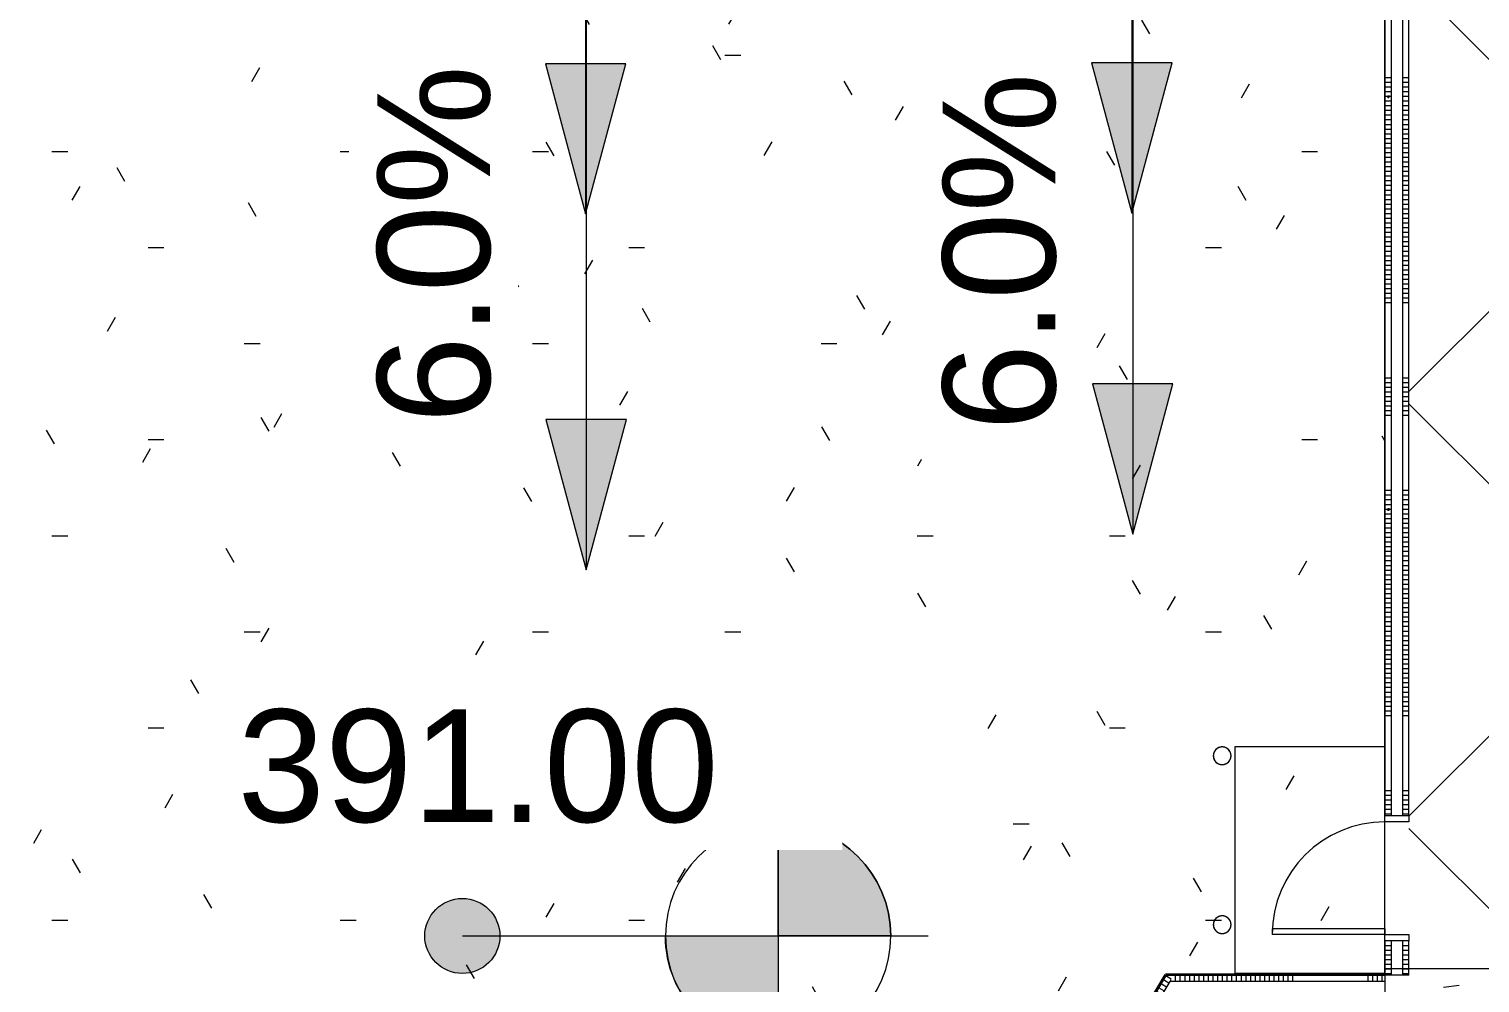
# Model space of a CAD drawing. Header units: inches. Extents: x 3268 to 7018, y 976 to 6708.
# Drawn here: x 4109.3 to 4572.9, y 2867.6 to 3172.6 of the extents above; entities that cross this region are included whole.
import ezdxf

# ---------------------------------------------------------------- set-up
doc = ezdxf.new("R2010")
doc.units = ezdxf.units.IN
doc.header["$MEASUREMENT"] = 0
for name, color, linetype, lineweight in [('A-DETL', 90, 'Continuous', 9), ('A-DETL-GENF', 92, 'Continuous', 9), ('A-DOOR', 31, 'Continuous', 9), ('A-DOOR-FRAM', 31, 'Continuous', 9), ('A-FLOR', 192, 'Continuous', 9), ('A-GENM', 13, 'Continuous', 9), ('A-WALL', 113, 'Continuous', 9), ('A-WALL-PATT', 111, 'Continuous', 15), ('G-ANNO-DIMS', 111, 'Continuous', 9), ('I-WALL', 2, 'Continuous', 9), ('S-COLS', 52, 'Continuous', 9)]:
    doc.layers.add(name, color=color, linetype=linetype, lineweight=lineweight)
doc.styles.add('Arial', font='arial.ttf', dxfattribs={"height": 36})
pattern_1 = [(270, (6104.281999999995, 3018.283000000009), (1561.859, -131.9999999999978), [0.50688, -131.493]), (270, (6104.435999999995, 3018.283000000009), (1561.859, -131.9999999999978), [0.50688, -131.493]), (270, (6104.320999999995, 3018.245000000009), (1561.859, -131.9999999999978), [0.50688, -131.493]), (270, (6104.396999999995, 3018.245000000009), (1561.859, -131.9999999999978), [0.50688, -131.493]), (270, (6104.281999999995, 3018.129000000009), (1561.859, -131.9999999999978), [0.50688, -131.493]), (270, (6104.435999999995, 3018.129000000009), (1561.859, -131.9999999999978), [0.50688, -131.493]), (270, (6104.358999999996, 3018.053000000009), (1561.859, -131.9999999999978), [0.50688, -131.493]), (7.63333123551244e-14, (4542.499999999995, 3024.149000000007), (1561.859, 132.0000000000021), [1561.86, 0]), (7.63333123551244e-14, (4542.499999999995, 3022.649000000007), (1561.859, 132.0000000000021), [1561.86, 0]), (7.63333123551244e-14, (4542.499999999995, 3021.149000000007), (1561.859, 132.0000000000021), [1561.86, 0]), (7.63333123551244e-14, (4542.499999999995, 3019.649000000007), (1561.859, 132.0000000000021), [1561.86, 0]), (7.63333123551244e-14, (6104.281999999995, 3018.283000000009), (1561.859, 132.0000000000021), [0.50688, -1561.354]), (7.63333123551244e-14, (6104.320999999995, 3018.245000000009), (1561.859, 132.0000000000021), [0.50688, -1561.354]), (7.63333123551244e-14, (6104.281999999995, 3018.168000000009), (1561.859, 132.0000000000021), [0.50688, -1561.354]), (7.63333123551244e-14, (4542.499999999995, 3018.149000000007), (1561.859, 132.0000000000021), [1561.86, 0]), (7.63333123551244e-14, (6104.281999999995, 3018.129000000009), (1561.859, 132.0000000000021), [0.50688, -1561.354]), (7.63333123551244e-14, (6104.281999999995, 3018.014000000009), (1561.859, 132.0000000000021), [0.50688, -1561.354]), (7.63333123551244e-14, (4542.499999999995, 3016.649000000007), (1561.859, 132.0000000000021), [1561.86, 0]), (7.63333123551244e-14, (4542.499999999995, 3015.149000000007), (1561.859, 132.0000000000021), [1561.86, 0]), (7.63333123551244e-14, (4542.499999999995, 3013.649000000007), (1561.859, 132.0000000000021), [1561.86, 0]), (7.63333123551244e-14, (4542.499999999995, 3012.149000000007), (1561.859, 132.0000000000021), [1561.86, 0]), (7.63333123551244e-14, (4542.499999999995, 3010.649000000007), (1561.859, 132.0000000000021), [1561.86, 0]), (7.63333123551244e-14, (4542.499999999995, 3009.149000000007), (1561.859, 132.0000000000021), [1561.86, 0]), (7.63333123551244e-14, (4542.499999999995, 3007.649000000007), (1561.859, 132.0000000000021), [1561.86, 0]), (7.63333123551244e-14, (4542.499999999995, 3006.149000000007), (1561.859, 132.0000000000021), [1561.86, 0]), (7.63333123551244e-14, (4542.499999999995, 3004.649000000007), (1561.859, 132.0000000000021), [1561.86, 0]), (7.63333123551244e-14, (4542.499999999995, 3003.149000000007), (1561.859, 132.0000000000021), [1561.86, 0]), (7.63333123551244e-14, (4542.499999999995, 3001.649000000007), (1561.859, 132.0000000000021), [1561.86, 0]), (7.63333123551244e-14, (4542.499999999995, 3000.149000000007), (1561.859, 132.0000000000021), [1561.86, 0]), (7.63333123551244e-14, (4542.499999999995, 2998.649000000007), (1561.859, 132.0000000000021), [1561.86, 0]), (7.63333123551244e-14, (4542.499999999995, 2997.149000000007), (1561.859, 132.0000000000021), [1561.86, 0]), (7.63333123551244e-14, (4542.499999999995, 2995.649000000007), (1561.859, 132.0000000000021), [1561.86, 0]), (7.63333123551244e-14, (4542.499999999995, 2994.149000000007), (1561.859, 132.0000000000021), [1561.86, 0]), (7.63333123551244e-14, (4542.499999999995, 2992.649000000007), (1561.859, 132.0000000000021), [1561.86, 0]), (7.63333123551244e-14, (4542.499999999995, 2991.149000000007), (1561.859, 132.0000000000021), [1561.86, 0]), (7.63333123551244e-14, (4542.499999999995, 2989.649000000007), (1561.859, 132.0000000000021), [1561.86, 0]), (7.63333123551244e-14, (4542.499999999995, 2988.149000000007), (1561.859, 132.0000000000021), [1561.86, 0]), (7.63333123551244e-14, (4542.499999999995, 2986.649000000007), (1561.859, 132.0000000000021), [1561.86, 0]), (7.63333123551244e-14, (4542.499999999995, 2985.148000000007), (1561.859, 132.0000000000021), [1561.86, 0]), (7.63333123551244e-14, (4542.499999999995, 2983.648000000007), (1561.859, 132.0000000000021), [1561.86, 0]), (7.63333123551244e-14, (4542.499999999995, 2982.149000000007), (1561.859, 132.0000000000021), [1561.86, 0]), (7.63333123551244e-14, (4542.499999999995, 2980.649000000007), (1561.859, 132.0000000000021), [1561.86, 0]), (7.63333123551244e-14, (4542.499999999995, 2979.148000000007), (1561.859, 132.0000000000021), [1561.86, 0]), (7.63333123551244e-14, (4542.499999999995, 2977.648000000007), (1561.859, 132.0000000000021), [1561.86, 0]), (7.63333123551244e-14, (4542.499999999995, 2976.149000000007), (1561.859, 132.0000000000021), [1561.86, 0]), (7.63333123551244e-14, (4542.499999999995, 2974.649000000007), (1561.859, 132.0000000000021), [1561.86, 0]), (7.63333123551244e-14, (4542.499999999995, 2973.148000000007), (1561.859, 132.0000000000021), [1561.86, 0]), (7.63333123551244e-14, (4542.499999999995, 2971.648000000007), (1561.859, 132.0000000000021), [1561.86, 0]), (7.63333123551244e-14, (4542.499999999995, 2970.149000000007), (1561.859, 132.0000000000021), [1561.86, 0]), (7.63333123551244e-14, (4542.499999999995, 2968.649000000007), (1561.859, 132.0000000000021), [1561.86, 0]), (7.63333123551244e-14, (4542.499999999995, 2967.148000000007), (1561.859, 132.0000000000021), [1561.86, 0]), (7.63333123551244e-14, (4542.499999999995, 2965.648000000007), (1561.859, 132.0000000000021), [1561.86, 0]), (7.63333123551244e-14, (4542.499999999995, 2964.149000000007), (1561.859, 132.0000000000021), [1561.86, 0]), (7.63333123551244e-14, (4542.499999999995, 2962.649000000007), (1561.859, 132.0000000000021), [1561.86, 0]), (7.63333123551244e-14, (4542.499999999995, 2961.148000000007), (1561.859, 132.0000000000021), [1561.86, 0]), (7.63333123551244e-14, (4542.499999999995, 2959.648000000007), (1561.859, 132.0000000000021), [1561.86, 0]), (7.63333123551244e-14, (4542.499999999995, 2958.149000000007), (1561.859, 132.0000000000021), [1561.86, 0]), (7.63333123551244e-14, (4542.499999999995, 2956.649000000007), (1561.859, 132.0000000000021), [1561.86, 0]), (7.63333123551244e-14, (4542.499999999995, 2955.148000000007), (1561.859, 132.0000000000021), [1561.86, 0]), (7.63333123551244e-14, (4542.499999999995, 2953.648000000007), (1561.859, 132.0000000000021), [1561.86, 0]), (7.63333123551244e-14, (4542.499999999995, 2952.149000000007), (1561.859, 132.0000000000021), [1561.86, 0]), (7.63333123551244e-14, (4542.499999999995, 2928.149000000007), (1561.859, 132.0000000000021), [1561.86, 0]), (7.63333123551244e-14, (4542.499999999995, 2926.649000000007), (1561.859, 132.0000000000021), [1561.86, 0]), (7.63333123551244e-14, (4542.499999999995, 2925.148000000007), (1561.859, 132.0000000000021), [1561.86, 0]), (7.63333123551244e-14, (4542.499999999995, 2923.648000000007), (1561.859, 132.0000000000021), [1561.86, 0]), (7.63333123551244e-14, (4542.499999999995, 2922.149000000007), (1561.859, 132.0000000000021), [1561.86, 0]), (7.63333123551244e-14, (4542.499999999995, 2920.649000000007), (1561.859, 132.0000000000021), [1561.86, 0]), (7.63333123551244e-14, (4542.499999999995, 2919.148000000007), (1561.859, 132.0000000000021), [1561.86, 0]), (7.63333123551244e-14, (4542.499999999995, 2917.648000000007), (1561.859, 132.0000000000021), [1561.86, 0]), (7.63333123551244e-14, (4542.499999999995, 2916.149000000007), (1561.859, 132.0000000000021), [1561.86, 0]), (7.63333123551244e-14, (4542.499999999995, 2892.149000000007), (1561.859, 132.0000000000021), [1561.86, 0])]

# ---------------------------------------------------------------- blocks, each defined once
blk = doc.blocks.new('WSP_5 Points - Structure_2022_rvt-1-Overall Retail Plan Opt 2')
at = {"layer": 'S-COLS'}
h = blk.add_hatch(dxfattribs=at)
h.set_pattern_fill('FP_8', color=256, style=0, pattern_type=2)
h.set_pattern_definition([(49.99999999999999, (0, 0), (110.1714446362807, -9.63891797635685), [11.52, -126.72]), (355, (0, 0), (-21.31237393622492, 115.5371495156537), [9.216000000000001, -101.376]), (100.451, (9.181000000000001, -0.80323), (88.85991867697865, 105.897504039145), [9.79, -107.695]), (46.184, (0, 30.72), (163.9281911283317, -25.42496604507386), [17.28, -190.08]), (96.636, (13.661, 28.601), (143.5628771593347, 149.6257499721681), [14.686, -161.543]), (351.184, (0, 30.72), (143.5647285924248, 149.6237232332607), [13.824, -152.064]), (21, (15.36, 23.04), (91.68507647920484, -61.84256385372748), [11.52, -126.72]), (326, (15.36, 23.04), (37.37329933048201, 111.3835117876708), [9.216000000000001, -101.376]), (71.45100000000001, (23, 17.886), (129.0587647679424, 49.5399005406036), [9.79, -107.695]), (37.50000000000001, (0, 0), (1.867604689172044, 51.13223029288849), [5.069, -95.07799999999999, 5.069, -97.84299999999999, -101.76]), (37.50000000000001, (0, 0), (1.867604689172044, 51.13223029288849), [-203.059, 5.069, -96.691]), (7.499999999999999, (0, 0), (40.40721900969589, 60.58148342441334), [5.069, -53.606, 5.069, -92.774, -38.784]), (7.499999999999999, (0, 0), (40.40721900969589, 60.58148342441334), [-156.518, 5.069, -33.715]), (327.5, (-34.253, 0), (81.99472561414032, -3.464267954682455), [5.069, -33.331, 5.069, -114.739, -158.976]), (327.5, (-34.253, 0), (81.99472561414032, -3.464267954682455), [-158.208, 5.069, -153.907]), (317.5, (-49.613, 0), (89.57702895818312, 15.37635275430508), [5.069, -44.85100000000001, 5.069, -74.49600000000001, -112.896]), (317.5, (-49.613, 0), (89.57702895818312, 15.37635275430508), [-129.485, 5.069, -107.827])])
h.paths.add_polyline_path([(4602.500343047516, 2854.148582565585), (4602.500343047516, 2872.148582565585), (4542.500343047515, 2872.148582565585), (4542.500343047515, 2854.148582565587)])
at = {"layer": 'S-COLS', "color": 250, "lineweight": 13}
for p, q in [((4550.125343047528, 2872.148582565584), (4542.500343047513, 2872.148582565584)), ((4542.500343047513, 2872.148582565584), (4542.500343047513, 2870.148582565576)), ((4542.500343047513, 2870.148582565576), (4542.500343047513, 2862.523582565576)), ((4602.500343047513, 2872.148582565584), (4550.125343047528, 2872.148582565584))]:
    blk.add_line(p, q, dxfattribs=at)
blk = doc.blocks.new('Single_Flush_HM Door_HM Frame - 36_ x 96_-10747537-Overall Retail Plan Opt 2')
at = {"layer": 'A-DOOR'}
for p, q in [((16.24999999999989, -3.81250000000039), (17.99999999999989, -3.81250000000039)), ((16.24999999999989, -3.81250000000039), (16.24999999999989, -39.81250000000038)), ((17.99999999999989, -3.81250000000039), (17.99999999999989, -39.81250000000038)), ((16.24999999999989, -39.81250000000038), (17.99999999999989, -39.81250000000038))]:
    blk.add_line(p, q, dxfattribs=at)
blk.add_arc((18.00000000000012, -3.812500000000274), 36.00000000000003, 180.0000000000001, 269.9999999999993, dxfattribs=at)
at = {"layer": 'A-DOOR-FRAM'}
for p, q in [((-20.00000000000004, 3.812499999999598), (-17.99999999999973, 3.812499999999604)), ((-20.00000000000001, -3.812500000000397), (-20.00000000000004, 3.812499999999598)), ((-17.99999999999973, 3.812499999999604), (-17.99999999999971, -3.81250000000039)), ((18.00000000000007, 3.812499999999721), (19.99999999999985, 3.812499999999727)), ((18.00000000000009, -3.812500000000274), (18.00000000000007, 3.812499999999721)), ((19.99999999999985, 3.812499999999727), (19.99999999999988, -3.812500000000268)), ((-17.99999999999971, -3.81250000000039), (-20.00000000000001, -3.812500000000397)), ((19.99999999999988, -3.812500000000268), (18.00000000000009, -3.812500000000274))]:
    blk.add_line(p, q, dxfattribs=at)
blk = doc.blocks.new('Bollard_1648 - Bollard_1648-4589585-Overall Retail Plan Opt 2')
at = {"layer": 'A-GENM', "flags": 128}
for points in [[(3.751665644813328e-12, 2.828427124748031), (-0.1131069175103221, 2.826164684730429), (-0.226032888084319, 2.819380984100462), (-0.3385972542556601, 2.808086875332719), (-0.4506199370501917, 2.792300426590827), (-0.561921724072249, 2.772046892824619), (-0.6723245562062629, 2.747358675368786), (-0.781651812471864, 2.718275270104413), (-0.8897285925812638, 2.684843204275466), (-0.9963819967408653, 2.64711596205575), (-1.101441402255773, 2.605153898984326), (-1.204738736488707, 2.559024145411967), (-1.306108745740857, 2.508800499102562), (-1.405389259621188, 2.454563307177068), (-1.502421450486736, 2.396399337571892), (-1.597050087530647, 2.334401640231362), (-1.689123785120273, 2.268669398245037), (-1.778495244981172, 2.199307769178858), (-1.865021491842299, 2.126427716842954), (-1.948564102166529, 2.05014583377374), (-2.028989425598524, 1.970584154711332), (-2.106168798777616, 1.88786996137037), (-2.179978751170892, 1.802135578815296), (-2.250301202599416, 1.713518163769549), (-2.317023652142438, 1.622159485192242), (-2.380039358114004, 1.52820569748178), (-2.439247508827179, 1.431807106655014), (-2.494553383871334, 1.333117929892751), (-2.545868505644648, 1.232296048826129), (-2.593110780897973, 1.129502756957436), (-2.636204632069734, 1.02490250162532), (-2.675081118190519, 0.9186626209250334), (-2.709678045175564, 0.8109530760018514), (-2.739940065322343, 0.7019461791514913), (-2.765818765853623, 0.5918163181538602), (-2.787272746369581, 0.4807396772957872), (-2.804267685078002, 0.3688939555056549), (-2.816776393701616, 0.2564580820808259), (-2.824778860976266, 0.1436119304321437), (-2.828262284660127, 0.03053603033117724), (-2.827221092019499, -0.08258872090527801), (-2.821656948739359, -0.195581347805728), (-2.811578756263088, -0.3082610862722958), (-2.797002637548075, -0.4204476727584278), (-2.777951911274726, -0.5319616326601134), (-2.754457054542285, -0.6426245674281289), (-2.726555654108096, -0.7522594399742956), (-2.694292346261704, -0.8606908578888123), (-2.657718745412921, -0.9677453540361965), (-2.61689336152142, -1.073251664058489), (-2.571881506492331, -1.177041000365534), (-2.522755189691338, -1.278947322161457), (-2.469593002745682, -1.378807601069411), (-2.412479993814599, -1.47646208194601), (-2.351507531528, -1.571754538452296), (-2.286773158819187, -1.664532522986974), (-2.218380436875691, -1.754647610566508), (-2.146438779461959, -1.841955636274178), (-2.071063277883695, -1.926316925893388), (-1.992374516864288, -2.007596519356184), (-1.910498381634852, -2.085664386652979), (-1.825565856545836, -2.160395635848772), (-1.737712815520126, -2.231670712887307), (-1.647079804681198, -2.299375592849628), (-1.553811817513747, -2.363401962370971), (-1.45805806290025, -2.423647392917928), (-1.359971726421918, -2.480015504652328), (-1.259709725292737, -2.532416120621974), (-1.15743245732699, -2.580765411019001), (-1.053303544335904, -2.624986027291697), (-0.9474895703657465, -2.665007225887393), (-0.8401598152037194, -2.700764981427255), (-0.7314859835619244, -2.732202089128804), (-0.6216419303885913, -2.759268256326777), (-0.5108033827362987, -2.781920182926569), (-0.3991476586373892, -2.800121630679086), (-0.2868533834313211, -2.813843481148751), (-0.1741002040040484, -2.823063782304416), (-0.06106850138996833, -2.827767783629497), (3.751665644813328e-12, -2.828427124744621)], [(3.751665644813328e-12, -2.828427124744621), (0.1131069175174843, -2.8261646847277), (0.2260328880921633, -2.819380984098415), (0.3385972542628223, -2.808086875329991), (0.450619937057354, -2.792300426587417), (0.5619217240797524, -2.77204689282189), (0.6723245562137662, -2.747358675366058), (0.7816518124793673, -2.718275270101685), (0.8897285925884261, -2.68484320427342), (0.9963819967483686, -2.647115962053021), (1.101441402263276, -2.605153898981598), (1.20473873649621, -2.559024145409239), (1.306108745748361, -2.508800499099834), (1.40538925962835, -2.454563307174339), (1.502421450493898, -2.396399337569164), (1.597050087537809, -2.334401640228634), (1.689123785127776, -2.268669398242309), (1.778495244988676, -2.19930776917613), (1.865021491849461, -2.126427716840225), (1.948564102173691, -2.050145833771011), (2.028989425605686, -1.970584154709286), (2.106168798784779, -1.887869961368324), (2.179978751178055, -1.802135578813249), (2.250301202606579, -1.713518163766821), (2.3170236521496, -1.622159485190195), (2.380039358121166, -1.528205697479052), (2.439247508834682, -1.431807106652286), (2.494553383878496, -1.333117929890022), (2.54586850565181, -1.232296048824082), (2.593110780905135, -1.129502756954707), (2.636204632076896, -1.024902501622591), (2.675081118197681, -0.9186626209223049), (2.709678045182727, -0.8109530759991229), (2.739940065329506, -0.7019461791487628), (2.765818765860785, -0.5918163181518138), (2.787272746376743, -0.4807396772930587), (2.804267685085164, -0.3688939555036085), (2.816776393708778, -0.2564580820780974), (2.824778860983428, -0.1436119304300973), (2.828262284667289, -0.03053603032844876), (2.827221092026661, 0.0825887209080065), (2.821656948746522, 0.1955813478084565), (2.81157875627025, 0.3082610862750243), (2.797002637555237, 0.4204476727611563), (2.77795191128223, 0.5319616326628419), (2.754457054549448, 0.6426245674308574), (2.726555654115259, 0.7522594399763419), (2.694292346268866, 0.8606908578922229), (2.657718745420425, 0.967745354038925), (2.616893361528582, 1.073251664061217), (2.571881506499494, 1.177041000368945), (2.5227551896985, 1.278947322164185), (2.469593002753185, 1.37880760107214), (2.412479993821762, 1.476462081948057), (2.351507531535503, 1.571754538455025), (2.28677315882669, 1.664532522989702), (2.218380436882853, 1.754647610569236), (2.146438779469122, 1.841955636276225), (2.071063277890857, 1.926316925896117), (1.99237451687145, 2.007596519358912), (1.910498381642014, 2.085664386655707), (1.825565856552998, 2.1603956358515), (1.737712815527288, 2.231670712890036), (1.647079804688701, 2.299375592852356), (1.553811817520909, 2.3634019623737), (1.458058062907412, 2.423647392919974), (1.35997172642908, 2.480015504655057), (1.259709725299899, 2.532416120624702), (1.157432457334494, 2.58076541102173), (1.053303544343066, 2.624986027293744), (0.9474895703729088, 2.665007225890121), (0.8401598152112227, 2.700764981429983), (0.7314859835690867, 2.732202089131533), (0.6216419303957536, 2.759268256328823), (0.5108033827434609, 2.781920182929297), (0.3991476586445514, 2.800121630681133), (0.2868533834384834, 2.813843481151479), (0.1741002040112107, 2.823063782306462), (0.0610685013971306, 2.827767783631543), (3.751665644813328e-12, 2.828427124748031)]]:
    blk.add_lwpolyline(points, dxfattribs=at)
at = {"layer": 'A-GENM'}
for start, end in [(89.99999999999977, 269.9999999999992), (269.9999999999996, 89.99999999999977)]:
    blk.add_arc((0, -3.061204176431338e-14), 2.828427124746228, start, end, dxfattribs=at)
blk = doc.blocks.new('Spot Elevations - Spot Elevation - Target Filled-49714-Overall Retail Plan Opt 2')
at = {"layer": 'G-ANNO-DIMS'}
h = blk.add_hatch(color=256, dxfattribs=at)
edge = h.paths.add_edge_path()
edge.add_line((1.249000902703301e-16, 0), (-0.09374999999999985, 0))
edge.add_arc((5.724587470723462e-16, -3.434752482434078e-16), 0.09375000000000037, 90.00000000000063, 180.0000000000002, ccw=False)
edge.add_line((1.249000902703301e-16, 0.09375000000000007), (1.249000902703301e-16, 0))
h = blk.add_hatch(color=256, dxfattribs=at)
edge = h.paths.add_edge_path()
edge.add_line((1.249000902703301e-16, 0), (0.09375000000000029, 0))
edge.add_arc((2.289834988289385e-16, 6.245004513516504e-17), 0.09374999999999996, 269.99999999999955, 359.99999999999966, ccw=False)
edge.add_line((1.249000902703301e-16, -0.09375), (1.249000902703301e-16, 0))
at = {"layer": 'G-ANNO-DIMS', "lineweight": 20}
for p, q in [((-2.706168622523819e-16, 0.1243846875261664), (-2.706168622523819e-16, -0.125)), ((1.249000902703301e-16, 0), (1.249000902703301e-16, 0.09375000000000007)), ((0.1250000000000001, 7.067913962433002e-16), (-0.1249999999999998, 7.067913962433002e-16)), ((-0.09374999999999985, 0), (1.249000902703301e-16, 0)), ((1.249000902703301e-16, 0), (1.249000902703301e-16, -0.09375)), ((0.09375000000000029, 0), (1.249000902703301e-16, 0))]:
    blk.add_line(p, q, dxfattribs=at)
blk.add_circle((1.249000902703301e-16, 0), 0.09375000000000007, dxfattribs=at)
for centre, radius, start, end in [((5.724587470723462e-16, -3.434752482434078e-16), 0.09375000000000037, 90.00000000000026, 179.9999999999999), ((2.289834988289385e-16, 6.245004513516504e-17), 0.09374999999999996, 269.9999999999992, 359.9999999999993)]:
    blk.add_arc(centre, radius, start, end, dxfattribs=at)

msp = doc.modelspace()

# ---------------------------------------------------------------- block references
at = {"lineweight": 5}
msp.add_blockref('WSP_5 Points - Structure_2022_rvt-1-Overall Retail Plan Opt 2', (0, 0), dxfattribs=at)

# ---------------------------------------------------------------- next in the draw order: hatches: boundary and pattern name
at = {"layer": 'A-DETL-GENF'}
h = msp.add_hatch(dxfattribs=at)
h.set_pattern_fill('FP_277', style=0, pattern_type=2)
h.set_pattern_definition([(45, (0, 0), (-67.88225099390857, 67.88225099390857), []), (135, (0, 0), (-67.88225099390857, -67.88225099390856), [])])
h.paths.add_polyline_path([(5114.974376340589, 2870.773582565575), (5187.062843047543, 2870.773582565575), (5187.062843047544, 3115.398582565585), (5151.062843047544, 3115.398582565585), (5151.062843047544, 3184.148582565583), (4602.500343047516, 3184.148582565585), (4602.500343047516, 3178.148582565588), (4550.125343047532, 3178.148582565588), (4550.125343047532, 2872.148582565586), (4602.500343047516, 2872.148582565586), (4602.500343047516, 2870.773582565586), (4937.500343047533, 2870.773582565585), (4937.500343047533, 2876.148582565584), (4963.500343047534, 2876.148582565584), (4963.500343047534, 2870.773582565575), (5094.327376340589, 2870.773582565575)])
h = msp.add_hatch(dxfattribs=at)
h.set_pattern_fill('FP_1', color=254, style=0, pattern_type=2)
h.set_pattern_definition([(0, (0, 0), (122.88, 30.72), [5.069, -87.09100000000001, 5.069, -87.09100000000001, -491.52]), (0, (0, 0), (122.88, 30.72), [-184.32, 5.069, -179.251, 5.069, -87.09100000000001, -215.04]), (0, (0, 0), (122.88, 30.72), [-460.8, 5.069, -56.371, 5.069, -148.531]), (120, (46.08, 15.36), (-88.04430040425792, 91.05720161703184), [5.068999999999999, -87.091, 5.068999999999999, -87.091, -491.5199999999999]), (120, (46.08, 15.36), (-88.04430040425792, 91.05720161703184), [-184.32, 5.068999999999999, -179.2509999999999, 5.068999999999999, -87.091, -215.04]), (120, (46.08, 15.36), (-88.04430040425792, 91.05720161703184), [-460.8, 5.068999999999999, -56.371, 5.068999999999999, -148.531]), (240, (61.44, 76.8), (-34.83569959574201, -121.7772016170318), [5.069, -87.09100000000001, 5.069, -87.09100000000001, -491.52]), (240, (61.44, 76.8), (-34.83569959574201, -121.7772016170318), [-184.32, 5.069, -179.251, 5.069, -87.09100000000001, -215.04]), (240, (61.44, 76.8), (-34.83569959574201, -121.7772016170318), [-460.8, 5.069, -56.371, 5.069, -148.531])])
h.paths.add_polyline_path([(4185.881643555444, 2392.958513023311), (4261.342018585775, 2518.545666916767), (4256.428648294725, 2521.497917631359), (4268.789562092566, 2542.069932848209), (4273.702932383616, 2539.117682133616), (4472.606364134416, 2870.148582565577), (4542.500343047532, 2870.148582565577), (4542.500343047532, 3178.148582565586), (4068.500343047526, 3178.148582565588), (4068.500343047526, 3169.148582565592), (4030.875343047542, 3169.148582565592), (4030.875343047541, 2812.084360590888), (3910.286189704752, 2611.39030688846), (3951.603099255684, 2586.654006478231), (3928.081024621539, 2547.86075250164), (4185.859376340589, 2392.971892515812)])
at = {"layer": 'A-WALL-PATT', "lineweight": 9}
h = msp.add_hatch(dxfattribs=at)
h.set_pattern_fill('FP_192', color=256, angle=-179.9999999999999, style=0, pattern_type=2)
h.set_pattern_definition(pattern_1)
h.paths.add_polyline_path([(4544.50034304753, 2870.148582565573), (4544.50034304753, 2881.148582565585), (4542.500343047532, 2881.148582565585), (4542.500343047532, 2870.148582565576)])
h.paths.add_polyline_path([(4542.500343047532, 2921.148582565585), (4544.50034304753, 2921.148582565585), (4544.50034304753, 3178.148582565588), (4542.500343047533, 3178.148582565588), (4542.500343047532, 2956.578970883641)])
h = msp.add_hatch(dxfattribs=at)
h.set_pattern_fill('FP_192', color=256, angle=-179.9999999999999, style=0, pattern_type=2)
h.set_pattern_definition(pattern_1)
h.paths.add_polyline_path([(4550.125343047531, 2870.148582565576), (4550.125343047531, 2881.148582565585), (4548.125343047533, 2881.148582565585), (4548.125343047533, 2870.148582565576)])
h.paths.add_polyline_path([(4550.125343047531, 2921.148582565585), (4550.125343047532, 3178.148582565588), (4548.125343047533, 3178.148582565588), (4548.125343047531, 2921.148582565585)])
h = msp.add_hatch(dxfattribs=at)
h.set_pattern_fill('FP_9', color=256, angle=-180.0000000000036, style=0, pattern_type=2)
h.set_pattern_definition([(238.9999999999964, (5671.530000000113, 1833.130999999648), (1270.789437219116, -917.5629363337), [0.50688, -131.493]), (238.9999999999964, (5671.662000000113, 1833.051999999648), (1270.789437219116, -917.5629363337), [0.50688, -131.493]), (238.9999999999964, (5671.543000000114, 1833.077999999648), (1270.789437219116, -917.5629363337), [0.50688, -131.493]), (238.9999999999964, (5671.609000000114, 1833.038999999648), (1270.789437219116, -917.5629363337), [0.50688, -131.493]), (238.9999999999964, (5671.451000000114, 1832.998999999648), (1270.789437219116, -917.5629363337), [0.50688, -131.493]), (238.9999999999964, (5671.583000000114, 1832.919999999648), (1270.789437219116, -917.5629363337), [0.50688, -131.493]), (238.9999999999964, (5671.477000000114, 1832.893999999648), (1270.789437219116, -917.5629363337), [0.50688, -131.493]), (328.9999999999965, (4335.843000000164, 2642.53599999973), (1406.759488995385, -691.2707689483511), [1561.86, 0]), (328.9999999999965, (4335.070000000163, 2641.249999999731), (1406.759488995385, -691.2707689483511), [1561.86, 0]), (328.9999999999965, (4334.298000000163, 2639.964999999731), (1406.759488995385, -691.2707689483511), [1561.86, 0]), (328.9999999999965, (4333.525000000163, 2638.678999999731), (1406.759488995385, -691.2707689483511), [1561.86, 0]), (328.9999999999965, (5671.530000000113, 1833.130999999648), (1406.759488995385, -691.2707689483511), [0.50688, -1561.354]), (328.9999999999965, (5671.543000000114, 1833.077999999648), (1406.759488995385, -691.2707689483511), [0.50688, -1561.354]), (328.9999999999965, (5671.471000000113, 1833.031999999648), (1406.759488995385, -691.2707689483511), [0.50688, -1561.354]), (328.9999999999965, (4332.753000000163, 2637.392999999731), (1406.759488995385, -691.2707689483511), [1561.86, 0]), (328.9999999999965, (5671.451000000114, 1832.998999999648), (1406.759488995385, -691.2707689483511), [0.50688, -1561.354]), (328.9999999999965, (5671.392000000114, 1832.900999999648), (1406.759488995385, -691.2707689483511), [0.50688, -1561.354]), (328.9999999999965, (4331.980000000163, 2636.106999999731), (1406.759488995385, -691.2707689483511), [1561.86, 0]), (328.9999999999965, (4331.208000000163, 2634.820999999731), (1406.759488995385, -691.2707689483511), [1561.86, 0]), (328.9999999999965, (4330.435000000164, 2633.535999999731), (1406.759488995385, -691.2707689483511), [1561.86, 0]), (328.9999999999965, (4329.662000000164, 2632.249999999731), (1406.759488995385, -691.2707689483511), [1561.86, 0]), (328.9999999999965, (4328.890000000163, 2630.963999999732), (1406.759488995385, -691.2707689483511), [1561.86, 0]), (328.9999999999965, (4328.117000000163, 2629.677999999731), (1406.759488995385, -691.2707689483511), [1561.86, 0]), (328.9999999999965, (4327.345000000163, 2628.392999999732), (1406.759488995385, -691.2707689483511), [1561.86, 0]), (328.9999999999965, (4326.572000000163, 2627.106999999732), (1406.759488995385, -691.2707689483511), [1561.86, 0]), (328.9999999999965, (4325.800000000163, 2625.820999999732), (1406.759488995385, -691.2707689483511), [1561.86, 0]), (328.9999999999965, (4325.027000000163, 2624.534999999732), (1406.759488995385, -691.2707689483511), [1561.86, 0]), (328.9999999999965, (4324.255000000163, 2623.249999999732), (1406.759488995385, -691.2707689483511), [1561.86, 0]), (328.9999999999965, (4323.482000000163, 2621.963999999732), (1406.759488995385, -691.2707689483511), [1561.86, 0]), (328.9999999999965, (4322.709000000163, 2620.677999999732), (1406.759488995385, -691.2707689483511), [1561.86, 0]), (328.9999999999965, (4321.937000000163, 2619.391999999732), (1406.759488995385, -691.2707689483511), [1561.86, 0]), (328.9999999999965, (4321.164000000163, 2618.106999999732), (1406.759488995385, -691.2707689483511), [1561.86, 0]), (328.9999999999965, (4320.392000000163, 2616.820999999732), (1406.759488995385, -691.2707689483511), [1561.86, 0]), (328.9999999999965, (4319.619000000162, 2615.534999999732), (1406.759488995385, -691.2707689483511), [1561.86, 0]), (328.9999999999965, (4318.847000000162, 2614.248999999732), (1406.759488995385, -691.2707689483511), [1561.86, 0]), (328.9999999999965, (4318.074000000162, 2612.963999999732), (1406.759488995385, -691.2707689483511), [1561.86, 0]), (328.9999999999965, (4317.302000000162, 2611.677999999732), (1406.759488995385, -691.2707689483511), [1561.86, 0]), (328.9999999999965, (4316.529000000162, 2610.391999999732), (1406.759488995385, -691.2707689483511), [1561.86, 0]), (328.9999999999965, (4315.756000000161, 2609.105999999732), (1406.759488995385, -691.2707689483511), [1561.86, 0]), (328.9999999999965, (4314.984000000162, 2607.820999999732), (1406.759488995385, -691.2707689483511), [1561.86, 0]), (328.9999999999965, (4314.211000000161, 2606.534999999732), (1406.759488995385, -691.2707689483511), [1561.86, 0]), (328.9999999999965, (4313.439000000162, 2605.248999999732), (1406.759488995385, -691.2707689483511), [1561.86, 0]), (328.9999999999965, (4312.666000000162, 2603.962999999732), (1406.759488995385, -691.2707689483511), [1561.86, 0]), (328.9999999999965, (4311.894000000162, 2602.677999999732), (1406.759488995385, -691.2707689483511), [1561.86, 0]), (328.9999999999965, (4311.121000000161, 2601.391999999733), (1406.759488995385, -691.2707689483511), [1561.86, 0]), (328.9999999999965, (4310.349000000161, 2600.105999999733), (1406.759488995385, -691.2707689483511), [1561.86, 0]), (328.9999999999965, (4309.576000000161, 2598.819999999733), (1406.759488995385, -691.2707689483511), [1561.86, 0]), (328.9999999999965, (4308.803000000161, 2597.534999999732), (1406.759488995385, -691.2707689483511), [1561.86, 0]), (328.9999999999965, (4308.031000000161, 2596.248999999732), (1406.759488995385, -691.2707689483511), [1561.86, 0]), (328.9999999999965, (4307.258000000161, 2594.962999999732), (1406.759488995385, -691.2707689483511), [1561.86, 0]), (328.9999999999965, (4306.486000000161, 2593.676999999733), (1406.759488995385, -691.2707689483511), [1561.86, 0]), (328.9999999999965, (4305.713000000161, 2592.391999999733), (1406.759488995385, -691.2707689483511), [1561.86, 0]), (328.9999999999965, (4304.941000000161, 2591.105999999733), (1406.759488995385, -691.2707689483511), [1561.86, 0]), (328.9999999999965, (4304.168000000161, 2589.819999999733), (1406.759488995385, -691.2707689483511), [1561.86, 0]), (328.9999999999965, (4303.395000000161, 2588.533999999733), (1406.759488995385, -691.2707689483511), [1561.86, 0]), (328.9999999999965, (4302.623000000161, 2587.248999999733), (1406.759488995385, -691.2707689483511), [1561.86, 0]), (328.9999999999965, (4301.85000000016, 2585.962999999733), (1406.759488995385, -691.2707689483511), [1561.86, 0]), (328.9999999999965, (4301.07800000016, 2584.676999999733), (1406.759488995385, -691.2707689483511), [1561.86, 0]), (328.9999999999965, (4300.30500000016, 2583.390999999733), (1406.759488995385, -691.2707689483511), [1561.86, 0]), (328.9999999999965, (4299.53300000016, 2582.105999999733), (1406.759488995385, -691.2707689483511), [1561.86, 0]), (328.9999999999965, (4298.76000000016, 2580.819999999733), (1406.759488995385, -691.2707689483511), [1561.86, 0]), (328.9999999999965, (4286.39900000016, 2560.247999999734), (1406.759488995385, -691.2707689483511), [1561.86, 0]), (328.9999999999965, (4285.62700000016, 2558.961999999734), (1406.759488995385, -691.2707689483511), [1561.86, 0]), (328.9999999999965, (4284.854000000159, 2557.675999999734), (1406.759488995385, -691.2707689483511), [1561.86, 0]), (328.9999999999965, (4284.082000000159, 2556.390999999734), (1406.759488995385, -691.2707689483511), [1561.86, 0]), (328.9999999999965, (4283.309000000158, 2555.104999999734), (1406.759488995385, -691.2707689483511), [1561.86, 0]), (328.9999999999965, (4282.537000000159, 2553.818999999734), (1406.759488995385, -691.2707689483511), [1561.86, 0]), (328.9999999999965, (4281.764000000158, 2552.532999999734), (1406.759488995385, -691.2707689483511), [1561.86, 0]), (328.9999999999965, (4280.991000000158, 2551.247999999734), (1406.759488995385, -691.2707689483511), [1561.86, 0]), (328.9999999999965, (4280.219000000158, 2549.961999999734), (1406.759488995385, -691.2707689483511), [1561.86, 0]), (328.9999999999965, (4267.858000000158, 2529.389999999735), (1406.759488995385, -691.2707689483511), [1561.86, 0])])
h.paths.add_polyline_path([(4200.793828826454, 2413.893348954044), (4474.939630928846, 2870.148582565579), (4472.606364134415, 2870.148582565579), (4199.07949422505, 2414.923425103863)])
h = msp.add_hatch(dxfattribs=at)
h.set_pattern_fill('FP_10', color=256, angle=180.0000000000003, style=0, pattern_type=2)
h.set_pattern_definition([(180.0000000000003, (4506.135999999993, 1308.367000000021), (-131.9999999999926, -1561.859000000001), [0.50688, -131.493]), (180.0000000000003, (4506.135999999993, 1308.213000000021), (-131.9999999999926, -1561.859000000001), [0.50688, -131.493]), (180.0000000000003, (4506.096999999993, 1308.328000000021), (-131.9999999999926, -1561.859000000001), [0.50688, -131.493]), (180.0000000000003, (4506.096999999993, 1308.252000000021), (-131.9999999999926, -1561.859000000001), [0.50688, -131.493]), (180.0000000000003, (4505.981999999994, 1308.367000000021), (-131.9999999999926, -1561.859000000001), [0.50688, -131.493]), (180.0000000000003, (4505.981999999994, 1308.213000000021), (-131.9999999999926, -1561.859000000001), [0.50688, -131.493]), (180.0000000000003, (4505.904999999993, 1308.290000000021), (-131.9999999999926, -1561.859000000001), [0.50688, -131.493]), (270, (4512.000999999987, 2870.149000000022), (132.0000000000077, -1561.858999999999), [1561.86, 0]), (270, (4510.500999999987, 2870.149000000022), (132.0000000000077, -1561.858999999999), [1561.86, 0]), (270, (4509.000999999987, 2870.149000000022), (132.0000000000077, -1561.858999999999), [1561.86, 0]), (270, (4507.500999999987, 2870.149000000022), (132.0000000000077, -1561.858999999999), [1561.86, 0]), (270, (4506.135999999993, 1308.367000000021), (132.0000000000077, -1561.858999999999), [0.50688, -1561.354]), (270, (4506.096999999993, 1308.328000000021), (132.0000000000077, -1561.858999999999), [0.50688, -1561.354]), (270, (4506.019999999994, 1308.367000000021), (132.0000000000077, -1561.858999999999), [0.50688, -1561.354]), (270, (4506.000999999987, 2870.149000000022), (132.0000000000077, -1561.858999999999), [1561.86, 0]), (270, (4505.981999999994, 1308.367000000021), (132.0000000000077, -1561.858999999999), [0.50688, -1561.354]), (270, (4505.866999999994, 1308.367000000021), (132.0000000000077, -1561.858999999999), [0.50688, -1561.354]), (270, (4504.500999999987, 2870.149000000022), (132.0000000000077, -1561.858999999999), [1561.86, 0]), (270, (4503.000999999987, 2870.149000000022), (132.0000000000077, -1561.858999999999), [1561.86, 0]), (270, (4501.500999999987, 2870.149000000022), (132.0000000000077, -1561.858999999999), [1561.86, 0]), (270, (4500.000999999987, 2870.149000000022), (132.0000000000077, -1561.858999999999), [1561.86, 0]), (270, (4498.500999999987, 2870.149000000022), (132.0000000000077, -1561.858999999999), [1561.86, 0]), (270, (4497.000999999987, 2870.149000000022), (132.0000000000077, -1561.858999999999), [1561.86, 0]), (270, (4495.500999999987, 2870.149000000022), (132.0000000000077, -1561.858999999999), [1561.86, 0]), (270, (4494.000999999987, 2870.149000000022), (132.0000000000077, -1561.858999999999), [1561.86, 0]), (270, (4492.500999999987, 2870.149000000022), (132.0000000000077, -1561.858999999999), [1561.86, 0]), (270, (4491.000999999987, 2870.149000000022), (132.0000000000077, -1561.858999999999), [1561.86, 0]), (270, (4489.500999999987, 2870.149000000022), (132.0000000000077, -1561.858999999999), [1561.86, 0]), (270, (4488.000999999987, 2870.149000000022), (132.0000000000077, -1561.858999999999), [1561.86, 0]), (270, (4486.500999999987, 2870.149000000022), (132.0000000000077, -1561.858999999999), [1561.86, 0]), (270, (4485.000999999987, 2870.149000000022), (132.0000000000077, -1561.858999999999), [1561.86, 0]), (270, (4483.500999999987, 2870.149000000022), (132.0000000000077, -1561.858999999999), [1561.86, 0]), (270, (4482.000999999987, 2870.149000000022), (132.0000000000077, -1561.858999999999), [1561.86, 0]), (270, (4480.500999999987, 2870.149000000022), (132.0000000000077, -1561.858999999999), [1561.86, 0]), (270, (4479.000999999987, 2870.149000000022), (132.0000000000077, -1561.858999999999), [1561.86, 0]), (270, (4477.500999999987, 2870.149000000022), (132.0000000000077, -1561.858999999999), [1561.86, 0]), (270, (4476.000999999987, 2870.149000000022), (132.0000000000077, -1561.858999999999), [1561.86, 0]), (270, (4474.500999999987, 2870.149000000022), (132.0000000000077, -1561.858999999999), [1561.86, 0]), (270, (4473.000999999987, 2870.149000000022), (132.0000000000077, -1561.858999999999), [1561.86, 0]), (270, (4471.500999999987, 2870.149000000022), (132.0000000000077, -1561.858999999999), [1561.86, 0]), (270, (4470.000999999987, 2870.149000000022), (132.0000000000077, -1561.858999999999), [1561.86, 0]), (270, (4468.500999999987, 2870.149000000022), (132.0000000000077, -1561.858999999999), [1561.86, 0]), (270, (4467.000999999987, 2870.149000000022), (132.0000000000077, -1561.858999999999), [1561.86, 0]), (270, (4465.500999999987, 2870.149000000022), (132.0000000000077, -1561.858999999999), [1561.86, 0]), (270, (4464.000999999987, 2870.149000000022), (132.0000000000077, -1561.858999999999), [1561.86, 0]), (270, (4462.500999999987, 2870.149000000022), (132.0000000000077, -1561.858999999999), [1561.86, 0]), (270, (4461.000999999987, 2870.149000000022), (132.0000000000077, -1561.858999999999), [1561.86, 0]), (270, (4459.500999999987, 2870.149000000022), (132.0000000000077, -1561.858999999999), [1561.86, 0]), (270, (4458.000999999987, 2870.149000000022), (132.0000000000077, -1561.858999999999), [1561.86, 0]), (270, (4456.500999999987, 2870.149000000022), (132.0000000000077, -1561.858999999999), [1561.86, 0]), (270, (4455.000999999987, 2870.149000000022), (132.0000000000077, -1561.858999999999), [1561.86, 0]), (270, (4453.500999999987, 2870.149000000022), (132.0000000000077, -1561.858999999999), [1561.86, 0]), (270, (4452.000999999987, 2870.149000000022), (132.0000000000077, -1561.858999999999), [1561.86, 0]), (270, (4450.500999999987, 2870.149000000022), (132.0000000000077, -1561.858999999999), [1561.86, 0]), (270, (4449.000999999987, 2870.149000000022), (132.0000000000077, -1561.858999999999), [1561.86, 0]), (270, (4447.500999999987, 2870.149000000022), (132.0000000000077, -1561.858999999999), [1561.86, 0]), (270, (4446.000999999987, 2870.149000000022), (132.0000000000077, -1561.858999999999), [1561.86, 0]), (270, (4444.500999999987, 2870.149000000022), (132.0000000000077, -1561.858999999999), [1561.86, 0]), (270, (4443.000999999987, 2870.149000000022), (132.0000000000077, -1561.858999999999), [1561.86, 0]), (270, (4441.500999999987, 2870.149000000022), (132.0000000000077, -1561.858999999999), [1561.86, 0]), (270, (4440.000999999987, 2870.149000000021), (132.0000000000077, -1561.858999999999), [1561.86, 0]), (270, (4416.000999999987, 2870.149000000021), (132.0000000000077, -1561.858999999999), [1561.86, 0]), (270, (4414.500999999987, 2870.149000000021), (132.0000000000077, -1561.858999999999), [1561.86, 0]), (270, (4413.000999999987, 2870.149000000021), (132.0000000000077, -1561.858999999999), [1561.86, 0]), (270, (4411.500999999987, 2870.149000000021), (132.0000000000077, -1561.858999999999), [1561.86, 0]), (270, (4410.000999999987, 2870.149000000021), (132.0000000000077, -1561.858999999999), [1561.86, 0]), (270, (4408.500999999987, 2870.149000000021), (132.0000000000077, -1561.858999999999), [1561.86, 0]), (270, (4407.000999999987, 2870.149000000021), (132.0000000000077, -1561.858999999999), [1561.86, 0]), (270, (4405.500999999987, 2870.149000000021), (132.0000000000077, -1561.858999999999), [1561.86, 0]), (270, (4404.000999999987, 2870.149000000021), (132.0000000000077, -1561.858999999999), [1561.86, 0]), (270, (4380.000999999987, 2870.149000000021), (132.0000000000077, -1561.858999999999), [1561.86, 0])])
h.paths.add_polyline_path([(4542.500343047515, 2868.148582565575), (4542.500343047515, 2870.148582565576), (4474.939630928846, 2870.148582565579), (4473.737909690791, 2868.148582565578), (4536.858376340589, 2868.148582565575)])
at = {"layer": 'G-ANNO-DIMS'}
for points in [[(4287.112055342323, 3113.541337701508), (4299.973616579016, 3161.541337701508), (4274.25049410563, 3161.541337701508)], [(4461.611642585617, 3113.780656437373), (4474.47320382231, 3161.780656437373), (4448.750081348923, 3161.780656437373)], [(4461.90884353286, 3011.170343026542), (4474.770404769554, 3059.170343026542), (4449.047282296166, 3059.170343026542)], [(4287.279299327439, 2999.766778356823), (4300.140860564133, 3047.766778356823), (4274.417738090746, 3047.766778356823)]]:
    msp.add_hatch(color=256, dxfattribs=at).paths.add_polyline_path(points)
h = msp.add_hatch(color=256, dxfattribs=at)
edge = h.paths.add_edge_path()
edge.add_arc((4247.718537914691, 2882.671629075447), 12, 0, 360)

# ---------------------------------------------------------------- next in the draw order: linework, layer by layer
at = {"layer": 'A-DETL'}
for p, q in [((4542.500343047528, 2870.148582565576), (4542.500343047529, 3178.148582565585)), ((4273.702932383613, 2539.117682133616), (4472.606364134413, 2870.148582565576)), ((4472.606364134413, 2870.148582565576), (4542.500343047528, 2870.148582565576))]:
    msp.add_line(p, q, dxfattribs=at)
at = {"layer": 'A-FLOR', "color": 7}
for p, q in [((4542.500343047513, 2943.148582565583), (4494.500343047525, 2943.148582565583)), ((4494.500343047525, 2943.148582565583), (4494.500343047525, 2870.773582565585)), ((4494.500343047525, 2870.773582565585), (4542.500343047513, 2870.773582565585))]:
    msp.add_line(p, q, dxfattribs=at)
at = {"layer": 'A-WALL', "lineweight": 15}
for p, q in [((4542.500343047529, 3178.148582565587), (4542.500343047528, 2921.148582565583)), ((4550.125343047527, 2921.148582565583), (4550.125343047529, 3178.148582565587)), ((4542.500343047528, 2921.148582565583), (4550.125343047527, 2921.148582565583)), ((4550.125343047527, 2881.148582565584), (4542.500343047528, 2881.148582565584)), ((4542.500343047528, 2881.148582565584), (4542.500343047513, 2862.523582565577)), ((4550.125343047527, 2870.148582565575), (4550.125343047527, 2881.148582565584)), ((4472.606364134412, 2870.148582565578), (4206.48316655188, 2427.245205051455)), ((4550.125343047527, 2870.148582565575), (4472.606364134412, 2870.148582565578))]:
    msp.add_line(p, q, dxfattribs=at)
at = {"layer": 'A-WALL'}
for p, q in [((4544.500343047527, 3178.148582565587), (4544.500343047527, 2921.148582565583)), ((4548.125343047529, 3178.148582565587), (4548.125343047526, 2921.148582565583)), ((4544.500343047527, 2881.148582565584), (4544.500343047527, 2870.148582565572)), ((4548.125343047529, 2881.148582565584), (4548.125343047529, 2870.148582565575)), ((4473.737909690788, 2868.148582565577), (4200.793828826451, 2413.893348954043)), ((4542.500343047513, 2868.148582565574), (4473.737909690787, 2868.148582565577))]:
    msp.add_line(p, q, dxfattribs=at)
at = {"layer": 'G-ANNO-DIMS'}
for p, q in [((4287.112055342323, 3497.541337701508), (4287.112055342323, 3113.541337701508)), ((4461.611642585617, 3497.780656437373), (4461.611642585617, 3113.780656437373)), ((4461.90884353286, 3303.676923071015), (4461.90884353286, 3011.170343026542)), ((4287.279299327439, 3299.332740150363), (4287.279299327439, 2999.766778356823)), ((4299.973616579016, 3161.541337701508), (4274.25049410563, 3161.541337701508)), ((4274.25049410563, 3161.541337701508), (4287.112055342323, 3113.541337701508)), ((4287.112055342323, 3113.541337701508), (4299.973616579016, 3161.541337701508)), ((4474.47320382231, 3161.780656437373), (4448.750081348923, 3161.780656437373)), ((4448.750081348923, 3161.780656437373), (4461.611642585617, 3113.780656437373)), ((4461.611642585617, 3113.780656437373), (4474.47320382231, 3161.780656437373)), ((4474.770404769554, 3059.170343026542), (4449.047282296166, 3059.170343026542)), ((4449.047282296166, 3059.170343026542), (4461.90884353286, 3011.170343026542)), ((4461.90884353286, 3011.170343026542), (4474.770404769554, 3059.170343026542)), ((4300.140860564133, 3047.766778356823), (4274.417738090746, 3047.766778356823)), ((4274.417738090746, 3047.766778356823), (4287.279299327439, 2999.766778356823)), ((4287.279299327439, 2999.766778356823), (4300.140860564133, 3047.766778356823)), ((4247.718537914691, 2882.671629075447), (4276.955559832379, 2882.671629075447)), ((4276.955559832379, 2882.671629075447), (4348.607644305193, 2882.671629075447))]:
    msp.add_line(p, q, dxfattribs=at)
msp.add_circle((4247.718537914691, 2882.671629075447), 12, dxfattribs=at)
at = {"layer": 'I-WALL'}
for p, q in [((4273.381494645849, 2539.310821411707), (4472.303516510046, 2870.372660987971)), ((4472.394199342591, 2870.523582565576), (4542.500343047513, 2870.523582565576))]:
    msp.add_line(p, q, dxfattribs=at)

# ---------------------------------------------------------------- next in the draw order: block references
at = {"layer": 'A-DOOR', "rotation": 269.9999999999999}
msp.add_blockref('Single_Flush_HM Door_HM Frame - 36_ x 96_-10747537-Overall Retail Plan Opt 2', (4546.312843047528, 2901.148582565583), dxfattribs=at)
at = {"layer": 'A-GENM'}
for p in [(4490.500343047525, 2940.280406709762), (4490.500343047525, 2886.280406709762)]:
    msp.add_blockref('Bollard_1648 - Bollard_1648-4589585-Overall Retail Plan Opt 2', p, dxfattribs=at)
at = {"layer": 'G-ANNO-DIMS', "lineweight": 20, "extrusion": (0, 0, -1), "xscale": 383.9999999999998, "yscale": 383.9999999999998, "zscale": 383.9999999999998}
msp.add_blockref('Spot Elevations - Spot Elevation - Target Filled-49714-Overall Retail Plan Opt 2', (-4348.607644305191, 2882.671629075445), dxfattribs=at)

# ---------------------------------------------------------------- next in the draw order: texts
at = {"layer": 'G-ANNO-DIMS', "char_height": 36, "width": 137.0720229555237, "attachment_point": 1, "rotation": 90, "line_spacing_factor": 0.9417779076525876, "style": 'Arial', "bg_fill": 3, "box_fill_scale": 1.25, "bg_fill_color": 256, "bg_fill_true_color": 13158600, "bg_fill_transparency": 0}
for insert in [(4220.522424278672, 3046.48589271455), (4401.178896151589, 3044.085142257767)]:
    msp.add_mtext('6.0%', dxfattribs=dict(at, insert=insert))
at = {"layer": 'G-ANNO-DIMS', "insert": (4175.844373143071, 2955.103097456461), "char_height": 36, "width": 184.2318507890961, "attachment_point": 1, "line_spacing_factor": 0.9417779076525876, "style": 'Arial', "bg_fill": 3, "box_fill_scale": 1.25, "bg_fill_color": 256, "bg_fill_true_color": 13158600, "bg_fill_transparency": 0}
msp.add_mtext('391.00', dxfattribs=at)

doc.saveas('drawing.dxf')
